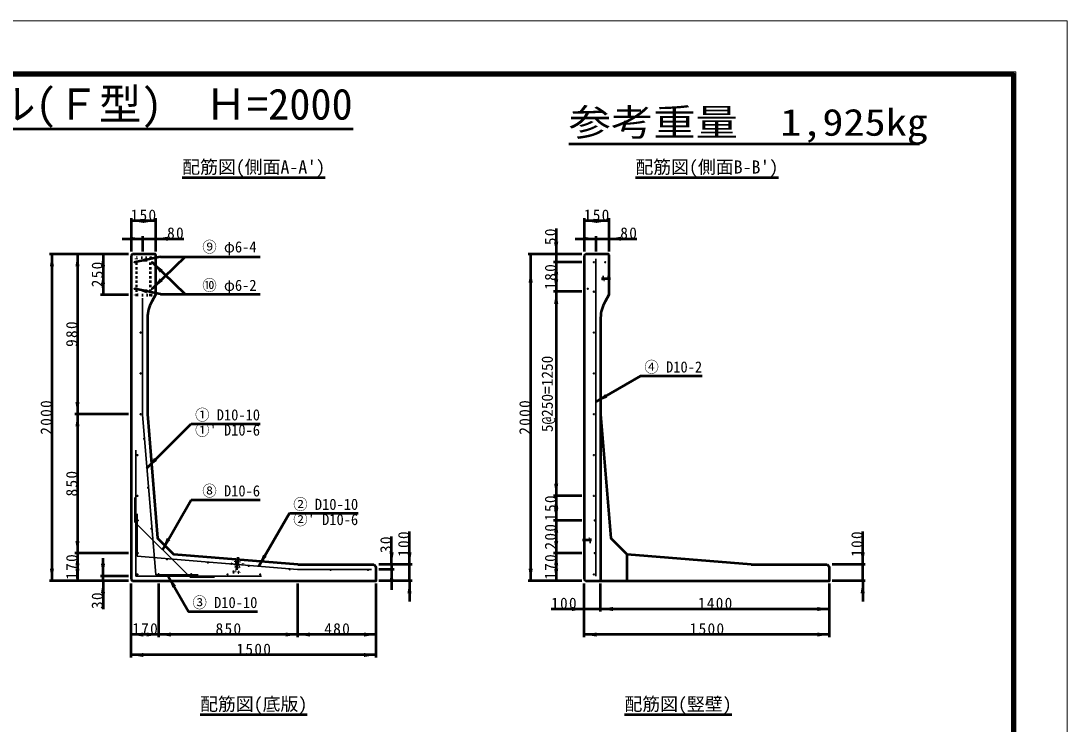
# Model space of a CAD drawing. Units: millimetres, scale not verified. Extents: x -2102 to 2102, y -1485 to 1485.
# Drawn here: x 54 to 2102, y 108 to 1485 of the extents above; entities that cross this region are included whole.
import ezdxf
from ezdxf.enums import TextEntityAlignment as Align

# ---------------------------------------------------------------- set-up
doc = ezdxf.new("R2010")
doc.units = ezdxf.units.MM
doc.header["$LTSCALE"] = 5
doc.linetypes.add('DOTTED', pattern=[1.75, 0.25, -1.5])
doc.linetypes.add('LONG_DASHED_DOTTED', pattern=[15.25, 12, -1.5, 0.25, -1.5])
doc.layers.add('0-0_V-nasSTD', color=7, linetype='Continuous', lineweight=50)
doc.layers.add('0-1_0', color=7, linetype='Continuous', lineweight=100)
doc.styles.add('ＭＳ ゴシック', font='')
doc.styles.get('ＭＳ ゴシック').set_extended_font_data('MS Gothic')

msp = doc.modelspace()

# ---------------------------------------------------------------- linework, layer by layer
at = {"layer": '0-0_V-nasSTD'}
for p, q in [((-705.024, 1273.465), (705.024, 1273.465)), ((370.161, 1178.466), (650.161, 1178.466)), ((1257.361, 1178.466), (1537.361, 1178.466)), ((270.161, 1098.466), (270.161, 1033.466)), ((318.161, 1093.466), (270.161, 1093.466)), ((318.161, 1098.466), (318.161, 1033.466)), ((1157.361, 1098.466), (1157.361, 1033.466)), ((1205.361, 1093.466), (1157.361, 1093.466)), ((1205.361, 1098.466), (1205.361, 1033.466)), ((1102.361, 1078.466), (1102.361, 1028.466)), ((252.561, 1058.466), (292.561, 1058.466)), ((292.561, 1063.466), (292.561, 1033.466)), ((292.561, 1058.466), (318.161, 1058.466)), ((318.161, 1058.466), (373.161, 1058.466)), ((1139.761, 1058.466), (1179.761, 1058.466)), ((1179.761, 1063.466), (1179.761, 1033.466)), ((1179.761, 1058.466), (1205.361, 1058.466)), ((1205.361, 1058.466), (1260.361, 1058.466)), ((265.161, 1028.466), (110.161, 1028.466)), ((115.161, 1028.466), (115.161, 388.466)), ((165.161, 1028.466), (165.161, 714.866)), ((215.161, 1028.466), (215.161, 948.466)), ((273.041, 1028.466), (270.161, 1025.586)), ((270.161, 1025.586), (270.161, 391.346)), ((316.561, 1028.466), (273.041, 1028.466)), ((1152.361, 1028.466), (1047.361, 1028.466)), ((1052.361, 1028.466), (1052.361, 388.466)), ((1102.361, 1028.466), (1102.361, 1012.466)), ((1160.241, 1028.466), (1157.361, 1025.586)), ((1157.361, 1025.586), (1157.361, 391.346)), ((1203.761, 1028.466), (1160.241, 1028.466)), ((327.98, 1023.346), (277.98, 1012.667)), ((375.98, 1023.346), (311.97, 961.294)), ((375.98, 949.746), (311.97, 1011.798)), ((327.98, 1023.346), (522.795, 1023.346)), ((1152.361, 1012.466), (1097.361, 1012.466)), ((1102.361, 1012.466), (1102.361, 954.866)), ((265.161, 948.466), (210.161, 948.466)), ((327.98, 949.746), (277.98, 960.425)), ((327.98, 949.746), (522.795, 949.746)), ((1152.361, 954.866), (1097.361, 954.866)), ((1102.361, 954.866), (1102.361, 554.866)), ((302.161, 903.604), (302.161, 714.866)), ((1189.361, 903.604), (1189.361, 388.466)), ((265.161, 714.866), (160.161, 714.866)), ((165.161, 714.866), (165.161, 442.866)), ((301.184, 609.575), (387.795, 696.187)), ((387.795, 696.187), (522.795, 696.187)), ((1152.361, 554.866), (1097.361, 554.866)), ((1102.361, 554.866), (1102.361, 506.866)), ((331.337, 449.642), (387.795, 547.43)), ((387.795, 547.43), (522.795, 547.43)), ((519.942, 417.143), (579.942, 521.066)), ((579.942, 521.066), (714.942, 521.066)), ((1152.361, 506.866), (1097.361, 506.866)), ((1102.361, 506.866), (1102.361, 442.866)), ((780.161, 420.466), (780.161, 475.466)), ((265.161, 442.866), (160.161, 442.866)), ((165.161, 442.866), (165.161, 388.466)), ((596.561, 420.466), (354.126, 440.431)), ((1152.361, 442.866), (1097.361, 442.866)), ((1102.361, 442.866), (1102.361, 388.466)), ((1241.323, 388.466), (1241.323, 440.431)), ((1483.761, 420.466), (1241.326, 440.431)), ((596.561, 420.466), (745.361, 420.466)), ((745.361, 420.466), (750.161, 415.666)), ((820.161, 420.466), (755.161, 420.466)), ((785.161, 410.866), (755.161, 410.866)), ((1483.761, 420.466), (1632.561, 420.466)), ((1632.561, 420.466), (1637.361, 415.666)), ((1707.361, 420.466), (1642.361, 420.466)), ((265.161, 398.066), (210.161, 398.066)), ((270.161, 391.346), (273.041, 388.466)), ((1157.361, 391.346), (1160.241, 388.466)), ((265.161, 388.466), (110.161, 388.466)), ((215.161, 388.466), (215.161, 333.466)), ((270.161, 238.466), (270.161, 383.466)), ((324.561, 278.466), (324.561, 383.466)), ((596.561, 278.466), (596.561, 383.466)), ((750.161, 238.466), (750.161, 383.466)), ((820.161, 388.466), (755.161, 388.466)), ((815.161, 388.466), (815.161, 348.466)), ((1152.361, 388.466), (1047.361, 388.466)), ((1157.361, 278.466), (1157.361, 383.466)), ((1189.361, 328.466), (1189.361, 383.466)), ((1637.361, 278.466), (1637.361, 383.466)), ((1707.361, 388.466), (1642.361, 388.466)), ((1702.361, 388.466), (1702.361, 348.466)), ((1157.361, 333.466), (1092.361, 333.466)), ((1189.361, 333.466), (1157.361, 333.466)), ((324.561, 283.466), (270.161, 283.466)), ((596.561, 283.466), (324.561, 283.466)), ((750.161, 283.466), (596.561, 283.466)), ((1637.361, 283.466), (1157.361, 283.466)), ((750.161, 243.466), (270.161, 243.466)), ((405.161, 126.866), (615.161, 126.866)), ((1235.881, 126.866), (1445.881, 126.866))]:
    msp.add_line(p, q, dxfattribs=at)
at = {"layer": '0-0_V-nasSTD', "linetype": 'DOTTED'}
for p, q in [((277.361, 1028.466), (279.761, 1022.066)), ((308.561, 1022.066), (310.961, 1028.466)), ((279.761, 948.466), (279.761, 1022.066)), ((308.561, 1022.066), (279.761, 1022.066)), ((281.361, 948.466), (281.361, 1022.066)), ((306.961, 948.466), (306.961, 1022.066)), ((308.561, 948.466), (308.561, 1022.066)), ((1194.161, 977.266), (1194.161, 983.666)), ((1194.161, 983.666), (1205.361, 983.666)), ((1205.361, 977.266), (1194.161, 977.266)), ((310.161, 948.466), (278.161, 948.466)), ((278.161, 947.826), (278.161, 948.466)), ((310.161, 947.826), (278.161, 947.826)), ((310.161, 947.826), (310.161, 948.466)), ((1157.361, 471.666), (1168.561, 471.666)), ((1168.561, 471.666), (1168.561, 465.266)), ((1168.561, 465.266), (1157.361, 465.266)), ((474.175, 427.334), (473.991, 425.102)), ((473.991, 425.102), (475.666, 424)), ((473.991, 425.102), (481.964, 424.445)), ((474.175, 427.334), (482.148, 426.677)), ((475.666, 424), (474.353, 408.054)), ((475.666, 424), (480.131, 423.633)), ((480.131, 423.633), (478.818, 407.687)), ((480.131, 423.633), (481.964, 424.445)), ((482.148, 426.677), (481.964, 424.445)), ((470.873, 406.736), (470.794, 405.779)), ((470.794, 405.779), (481.956, 404.86)), ((470.873, 406.736), (474.353, 408.054)), ((470.873, 406.736), (482.035, 405.816)), ((474.353, 408.054), (478.818, 407.687)), ((478.818, 407.687), (482.035, 405.816)), ((482.035, 405.816), (481.956, 404.86))]:
    msp.add_line(p, q, dxfattribs=at)
at = {"layer": '0-0_V-nasSTD', "lineweight": 35}
for p, q in [((1179.761, 1018.866), (1179.761, 398.066)), ((292.561, 942.066), (292.561, 714.471)), ((292.561, 714.471), (318.407, 400.626)), ((279.121, 398.066), (279.121, 644.466)), ((277.201, 503.777), (277.201, 551.777)), ((282.321, 436.712), (282.321, 519.592)), ((277.201, 503.777), (385.472, 395.506)), ((282.321, 436.712), (596.166, 410.866)), ((596.166, 410.866), (740.561, 410.866)), ((279.121, 398.066), (525.521, 398.066)), ((318.407, 400.626), (401.287, 400.626)), ((385.472, 395.506), (433.472, 395.506))]:
    msp.add_line(p, q, dxfattribs=at)
at = {"layer": '0-0_V-nasSTD', "linetype": 'LONG_DASHED_DOTTED'}
for p, q in [((1190.961, 980.466), (1208.561, 980.466)), ((1171.761, 468.466), (1154.161, 468.466)), ((478.834, 435.178), (476.782, 410.262))]:
    msp.add_line(p, q, dxfattribs=at)
at = {"layer": '0-0_V-nasSTD', "lineweight": 18}
for points in [[(-2102.5, -1485), (-2102.5, 1485), (2102.5, 1485), (2102.5, -1485)], [(-2002.5, -1385), (-2002.5, 1385), (2002.5, 1385), (2002.5, -1385)]]:
    msp.add_lwpolyline(points, close=True, dxfattribs=at)
at = {"layer": '0-0_V-nasSTD', "lineweight": 100}
msp.add_lwpolyline([(1997.5, -1380), (1997.5, 1380), (-1997.5, 1380)], dxfattribs=at)
at = {"layer": '0-0_V-nasSTD'}
for points in [[(318.161, 1026.866), (318.161, 948.466), (310.735, 935.604)], [(1205.361, 1026.866), (1205.361, 948.466), (1197.935, 935.604)], [(1179.761, 738.866), (1268.252, 789.956), (1388.252, 789.956)], [(302.161, 714.866), (322.126, 472.431), (354.126, 440.431)], [(1189.361, 714.866), (1209.326, 472.431), (1241.326, 440.431)], [(815.161, 388.466), (815.161, 420.466), (815.161, 485.466)], [(1702.361, 388.466), (1702.361, 420.466), (1702.361, 485.466)], [(215.161, 388.466), (215.161, 398.066), (215.161, 433.066)], [(273.041, 388.466), (750.161, 388.466), (750.161, 415.666)], [(780.161, 420.466), (780.161, 410.866), (780.161, 370.866)], [(1160.241, 388.466), (1637.361, 388.466), (1637.361, 415.666)], [(342.614, 398.066), (382.614, 328.784), (517.614, 328.784)], [(1637.361, 333.466), (1189.361, 333.466), (1157.361, 333.466)]]:
    msp.add_lwpolyline(points, dxfattribs=at)
at = {"layer": '0-0_V-nasSTD', "lineweight": 35}
for centre in [(277.041, 1012.466), (311.281, 1012.466), (1176.081, 1012.466), (1198.481, 1012.466), (277.041, 960.626), (311.281, 960.626), (1164.241, 960.626), (1176.081, 954.866), (288.881, 874.866), (1176.081, 874.866), (288.881, 794.866), (1176.081, 794.866), (288.881, 714.866), (1176.081, 714.866), (295.518, 666.866), (282.481, 634.866), (1176.081, 634.866), (282.481, 554.866), (303.424, 570.866), (1176.081, 554.866), (283.281, 506.866), (310.012, 490.866), (1177.841, 506.866), (283.281, 442.866), (340.561, 430.956), (1177.841, 442.866), (420.561, 424.368), (500.561, 417.779), (580.561, 411.191), (660.561, 409.906), (734.161, 409.906), (282.481, 401.266), (323.851, 401.586), (387.851, 401.586), (458.961, 401.266), (522.961, 401.266), (1176.081, 401.266)]:
    msp.add_circle(centre, 0.96, dxfattribs=at)
at = {"layer": '0-0_V-nasSTD'}
for centre, radius, start, end in [((316.561, 1026.866), 1.6, 0, 90), ((1203.761, 1026.866), 1.6, 0, 90), ((366.161, 903.604), 64, 150, 180), ((1253.361, 903.604), 64, 150, 180)]:
    msp.add_arc(centre, radius, start, end, dxfattribs=at)
at = {"layer": '0-0_V-nasSTD', "linetype": 'DOTTED'}
msp.add_arc((478.424, 430.195), 13.76, 175.29215, 355.29215, dxfattribs=at)
at = {"layer": '0-0_V-nasSTD'}
for points in [[(270.161, 1093.466), (294.161, 1093.466), (294.161, 1097.466)], [(270.161, 1093.466), (294.161, 1089.466), (294.161, 1093.466)], [(294.161, 1093.466), (294.161, 1097.466), (318.161, 1093.466)], [(294.161, 1089.466), (294.161, 1093.466), (318.161, 1093.466)], [(1157.361, 1093.466), (1181.361, 1093.466), (1181.361, 1097.466)], [(1157.361, 1093.466), (1181.361, 1089.466), (1181.361, 1093.466)], [(1181.361, 1093.466), (1181.361, 1097.466), (1205.361, 1093.466)], [(1181.361, 1089.466), (1181.361, 1093.466), (1205.361, 1093.466)], [(268.561, 1058.466), (268.561, 1062.466), (292.561, 1058.466)], [(268.561, 1054.466), (268.561, 1058.466), (292.561, 1058.466)], [(318.161, 1058.466), (342.161, 1058.466), (342.161, 1062.466)], [(318.161, 1058.466), (342.161, 1054.466), (342.161, 1058.466)], [(1098.361, 1052.466), (1102.361, 1028.466), (1102.361, 1052.466)], [(1102.361, 1028.466), (1102.361, 1052.466), (1106.361, 1052.466)], [(1155.761, 1058.466), (1155.761, 1062.466), (1179.761, 1058.466)], [(1155.761, 1054.466), (1155.761, 1058.466), (1179.761, 1058.466)], [(1205.361, 1058.466), (1229.361, 1058.466), (1229.361, 1062.466)], [(1205.361, 1058.466), (1229.361, 1054.466), (1229.361, 1058.466)], [(111.161, 1004.466), (115.161, 1004.466), (115.161, 1028.466)], [(115.161, 1004.466), (115.161, 1028.466), (119.161, 1004.466)], [(161.161, 1004.466), (165.161, 1004.466), (165.161, 1028.466)], [(165.161, 1004.466), (165.161, 1028.466), (169.161, 1004.466)], [(211.161, 1004.466), (215.161, 1004.466), (215.161, 1028.466)], [(215.161, 1004.466), (215.161, 1028.466), (219.161, 1004.466)], [(277.98, 1012.667), (300.615, 1021.591), (301.451, 1017.68)], [(277.98, 1012.667), (301.451, 1017.68), (302.286, 1013.768)], [(311.97, 1011.798), (326.418, 992.221), (329.202, 995.093)], [(311.97, 1011.798), (329.202, 995.093), (331.987, 997.965)], [(1098.361, 988.466), (1102.361, 988.466), (1102.361, 1012.466)], [(1102.361, 988.466), (1102.361, 1012.466), (1106.361, 988.466)], [(1048.361, 972.466), (1052.361, 972.466), (1052.361, 996.466)], [(1052.361, 972.466), (1052.361, 996.466), (1056.361, 972.466)], [(211.161, 972.466), (215.161, 948.466), (215.161, 972.466)], [(215.161, 948.466), (215.161, 972.466), (219.161, 972.466)], [(311.97, 961.294), (326.418, 980.871), (329.202, 977.999)], [(311.97, 961.294), (329.202, 977.999), (331.987, 975.127)], [(1098.361, 978.866), (1102.361, 954.866), (1102.361, 978.866)], [(1102.361, 954.866), (1102.361, 978.866), (1106.361, 978.866)], [(277.98, 960.425), (300.615, 951.501), (301.451, 955.412)], [(277.98, 960.425), (301.451, 955.412), (302.286, 959.324)], [(1098.361, 930.866), (1102.361, 930.866), (1102.361, 954.866)], [(1102.361, 930.866), (1102.361, 954.866), (1106.361, 930.866)], [(161.161, 738.866), (165.161, 714.866), (165.161, 738.866)], [(165.161, 714.866), (165.161, 738.866), (169.161, 738.866)], [(1179.761, 738.866), (1198.546, 754.33), (1200.546, 750.866)], [(1179.761, 738.866), (1200.546, 750.866), (1202.546, 747.402)], [(161.161, 690.866), (165.161, 690.866), (165.161, 714.866)], [(165.161, 690.866), (165.161, 714.866), (169.161, 690.866)], [(301.184, 609.575), (315.326, 629.374), (318.154, 626.546)], [(301.184, 609.575), (318.154, 626.546), (320.983, 623.718)], [(1098.361, 578.866), (1102.361, 554.866), (1102.361, 578.866)], [(1102.361, 554.866), (1102.361, 578.866), (1106.361, 578.866)], [(1098.361, 530.866), (1102.361, 530.866), (1102.361, 554.866)], [(1102.361, 530.866), (1102.361, 554.866), (1106.361, 530.866)], [(1098.361, 530.866), (1102.361, 506.866), (1102.361, 530.866)], [(1102.361, 506.866), (1102.361, 530.866), (1106.361, 530.866)], [(1098.361, 482.866), (1102.361, 482.866), (1102.361, 506.866)], [(1102.361, 482.866), (1102.361, 506.866), (1106.361, 482.866)], [(331.337, 449.642), (339.873, 472.426), (343.337, 470.426)], [(161.161, 466.866), (165.161, 442.866), (165.161, 466.866)], [(165.161, 442.866), (165.161, 466.866), (169.161, 466.866)], [(331.337, 449.642), (343.337, 470.426), (346.801, 468.426)], [(1098.361, 466.866), (1102.361, 442.866), (1102.361, 466.866)], [(1102.361, 442.866), (1102.361, 466.866), (1106.361, 466.866)], [(161.161, 418.866), (165.161, 418.866), (165.161, 442.866)], [(165.161, 418.866), (165.161, 442.866), (169.161, 418.866)], [(519.942, 417.143), (528.478, 439.928), (531.942, 437.928)], [(519.942, 417.143), (531.942, 437.928), (535.406, 435.928)], [(776.161, 444.466), (780.161, 420.466), (780.161, 444.466)], [(780.161, 420.466), (780.161, 444.466), (784.161, 444.466)], [(811.161, 444.466), (815.161, 420.466), (815.161, 444.466)], [(815.161, 420.466), (815.161, 444.466), (819.161, 444.466)], [(1098.361, 418.866), (1102.361, 418.866), (1102.361, 442.866)], [(1102.361, 418.866), (1102.361, 442.866), (1106.361, 418.866)], [(1698.361, 444.466), (1702.361, 420.466), (1702.361, 444.466)], [(1702.361, 420.466), (1702.361, 444.466), (1706.361, 444.466)], [(111.161, 412.466), (115.161, 388.466), (115.161, 412.466)], [(115.161, 388.466), (115.161, 412.466), (119.161, 412.466)], [(161.161, 412.466), (165.161, 388.466), (165.161, 412.466)], [(165.161, 388.466), (165.161, 412.466), (169.161, 412.466)], [(211.161, 422.066), (215.161, 398.066), (215.161, 422.066)], [(215.161, 398.066), (215.161, 422.066), (219.161, 422.066)], [(776.161, 386.866), (780.161, 386.866), (780.161, 410.866)], [(780.161, 386.866), (780.161, 410.866), (784.161, 386.866)], [(1048.361, 412.466), (1052.361, 388.466), (1052.361, 412.466)], [(1052.361, 388.466), (1052.361, 412.466), (1056.361, 412.466)], [(1098.361, 412.466), (1102.361, 388.466), (1102.361, 412.466)], [(1102.361, 388.466), (1102.361, 412.466), (1106.361, 412.466)], [(342.614, 398.066), (351.15, 375.281), (354.614, 377.281)], [(342.614, 398.066), (354.614, 377.281), (358.078, 379.281)], [(211.161, 364.466), (215.161, 364.466), (215.161, 388.466)], [(215.161, 364.466), (215.161, 388.466), (219.161, 364.466)], [(811.161, 364.466), (815.161, 364.466), (815.161, 388.466)], [(815.161, 364.466), (815.161, 388.466), (819.161, 364.466)], [(1698.361, 364.466), (1702.361, 364.466), (1702.361, 388.466)], [(1702.361, 364.466), (1702.361, 388.466), (1706.361, 364.466)], [(1133.361, 333.466), (1133.361, 337.466), (1157.361, 333.466)], [(1133.361, 329.466), (1133.361, 333.466), (1157.361, 333.466)], [(1189.361, 333.466), (1213.361, 333.466), (1213.361, 337.466)], [(1189.361, 333.466), (1213.361, 329.466), (1213.361, 333.466)], [(1613.361, 333.466), (1613.361, 337.466), (1637.361, 333.466)], [(1613.361, 329.466), (1613.361, 333.466), (1637.361, 333.466)], [(270.161, 283.466), (294.161, 283.466), (294.161, 287.466)], [(300.561, 283.466), (300.561, 287.466), (324.561, 283.466)], [(324.561, 283.466), (348.561, 283.466), (348.561, 287.466)], [(572.561, 283.466), (572.561, 287.466), (596.561, 283.466)], [(596.561, 283.466), (620.561, 283.466), (620.561, 287.466)], [(726.161, 283.466), (726.161, 287.466), (750.161, 283.466)], [(1157.361, 283.466), (1181.361, 283.466), (1181.361, 287.466)], [(1613.361, 283.466), (1613.361, 287.466), (1637.361, 283.466)], [(270.161, 283.466), (294.161, 279.466), (294.161, 283.466)], [(300.561, 279.466), (300.561, 283.466), (324.561, 283.466)], [(324.561, 283.466), (348.561, 279.466), (348.561, 283.466)], [(572.561, 279.466), (572.561, 283.466), (596.561, 283.466)], [(596.561, 283.466), (620.561, 279.466), (620.561, 283.466)], [(726.161, 279.466), (726.161, 283.466), (750.161, 283.466)], [(1157.361, 283.466), (1181.361, 279.466), (1181.361, 283.466)], [(1613.361, 279.466), (1613.361, 283.466), (1637.361, 283.466)], [(270.161, 243.466), (294.161, 243.466), (294.161, 247.466)], [(726.161, 243.466), (726.161, 247.466), (750.161, 243.466)], [(270.161, 243.466), (294.161, 239.466), (294.161, 243.466)], [(726.161, 239.466), (726.161, 243.466), (750.161, 243.466)]]:
    msp.add_solid(points, dxfattribs=at)
at = {"layer": '0-1_0', "lineweight": 50}
msp.add_line((1126.869, 1244.328), (1813.669, 1244.328), dxfattribs=at)

# ---------------------------------------------------------------- texts
at = {"layer": '0-0_V-nasSTD', "style": 'ＭＳ ゴシック'}
for s, height, p in [('1ｓｔタッチウォール(Ｆ型)  Ｈ=2000', 60.81, (-705.024, 1273.465)), ("配筋図(側面A-A')", 25.66, (370.161, 1178.466)), ("配筋図(側面B-B')", 25.66, (1257.361, 1178.466)), ('配筋図(底版)', 25.66, (405.161, 126.866)), ('配筋図(竪壁)', 25.66, (1235.881, 126.866))]:
    msp.add_text(s, height=height, dxfattribs=at).set_placement(p, align=Align.BOTTOM_LEFT)
for s, height, width, p in [('参考重量\u30001,925kg', 52.79, 1.15, (1126.869, 1244.328)), ('⑨ φ6-4', 21.85, 0.95, (409.525, 1025.078)), ('⑩ φ6-2', 21.85, 0.95, (409.525, 949.878)), ('④ D10-2', 21.85, 0.95, (1274.982, 789.956)), ('① D10-10', 21.85, 0.95, (395.366, 696.187)), ("①' D10-6", 21.85, 0.95, (395.366, 666.379)), ('⑧ D10-6', 21.85, 0.95, (409.525, 547.43)), ('② D10-10', 21.85, 0.95, (587.513, 521.066)), ("②' D10-6", 21.85, 0.95, (587.513, 491.258)), ('③ D10-10', 21.85, 0.95, (390.185, 328.784))]:
    msp.add_text(s, height=height, dxfattribs=dict(at, width=width)).set_placement(p, align=Align.BOTTOM_LEFT)
msp.add_text('5@250=1250', height=21.99, rotation=90, dxfattribs=at).set_placement((1102.361, 679.866), align=Align.BOTTOM_LEFT)
at = {"layer": '0-0_V-nasSTD', "char_height": 21.99, "attachment_point": 7, "style": 'ＭＳ ゴシック'}
for s, insert in [('\\T1.17;150', (269.161, 1093.466)), ('\\T1.17;150', (1156.361, 1093.466)), ('\\T1.17;80', (340.661, 1058.466)), ('\\T1.17;80', (1227.861, 1058.466)), ('\\T1.17;100', (1092.361, 333.466)), ('\\T1.17;1400', (1379.611, 333.466)), ('\\T1.17;170', (272.361, 283.466)), ('\\T1.17;850', (435.561, 283.466)), ('\\T1.17;480', (648.361, 283.466)), ('\\T1.17;1500', (1363.611, 283.466)), ('\\T1.17;1500', (476.411, 243.466))]:
    msp.add_mtext(s, dxfattribs=dict(at, insert=insert))
at = {"layer": '0-0_V-nasSTD', "char_height": 21.99, "attachment_point": 7, "rotation": 90, "style": 'ＭＳ ゴシック'}
for s, insert in [('\\T1.17;50', (1102.361, 1045.966)), ('\\T1.17;250', (215.161, 963.466)), ('\\T1.17;180', (1102.361, 958.666)), ('\\T1.17;980', (165.161, 846.666)), ('\\T1.17;2000', (115.161, 674.716)), ('\\T1.17;2000', (1052.361, 674.716)), ('\\T1.17;850', (165.161, 553.866)), ('\\T1.17;150', (1102.361, 505.866)), ('\\T1.17;200', (1102.361, 449.866)), ('\\T1.17;30', (780.161, 442.966)), ('\\T1.17;100', (815.161, 435.466)), ('\\T1.17;100', (1702.361, 435.466)), ('\\T1.17;170', (165.161, 390.666)), ('\\T1.17;170', (1102.361, 390.666)), ('\\T1.17;30', (215.161, 333.466))]:
    msp.add_mtext(s, dxfattribs=dict(at, insert=insert))

doc.saveas('drawing.dxf')
